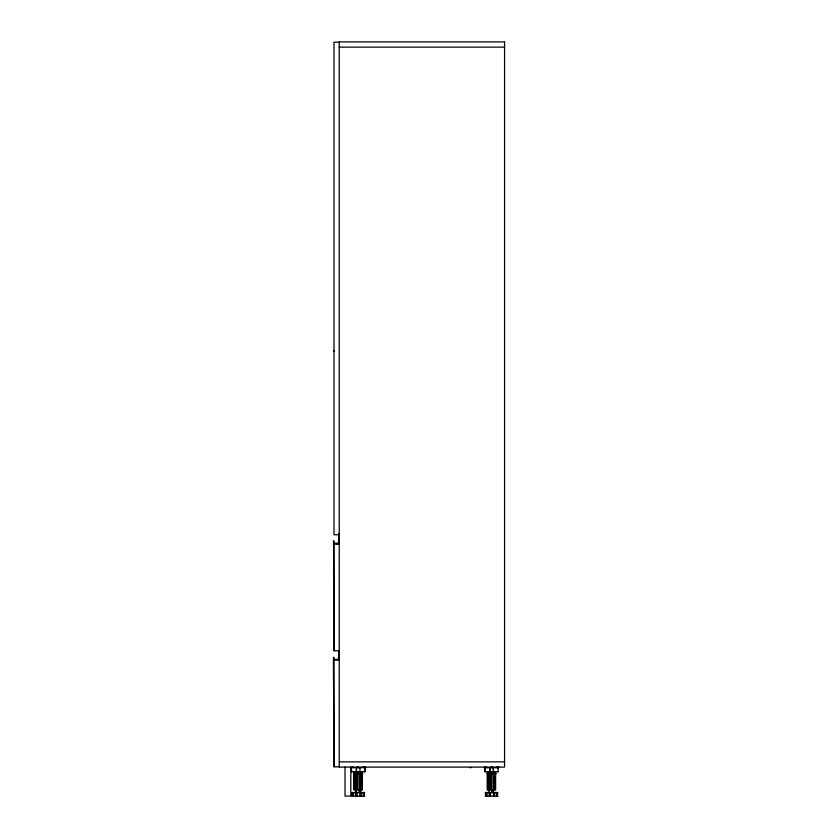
<?xml version="1.0" encoding="UTF-8"?>
<svg xmlns="http://www.w3.org/2000/svg" width="838" height="838" viewBox="0 0 838 838"><rect width="100%" height="100%" fill="white"/><g stroke="black" fill="none" stroke-linecap="round" stroke-linejoin="round"><path stroke-width="1.26" d="M336.467 544.019L339.222 543.768L338.887 533.534L338.646 543.15L334.111 543.275L333.629 540.709L333.43 544.197L339.233 544.019M338.961 651.21L338.646 659.317L334.111 659.422L333.629 657.264L333.43 660.197L339.233 660.051M352.128 792.769L352.107 796.1L352.012 792.769L355.626 792.769M352.829 796.1L352.829 792.769M355.333 771.808L355.333 774.144M356.663 771.808L356.663 789.721M358.036 771.808L358.036 789.721M359.607 789.721L359.607 774.144M359.659 773.589L359.659 771.808M360.989 771.808L360.989 789.721M361.147 796.1L361.147 792.769M361.796 789.721L361.838 771.808M361.88 774.144L361.88 773.589M362.068 774.144L362.068 773.589M362.194 774.144L362.194 773.589M363.336 796.1L363.336 792.769M484.951 771.808L484.951 767.65M485.548 792.769L485.548 796.1L485.453 792.769L488.983 792.769M495.625 771.808L495.625 789.721L487.412 789.721L487.412 774.144M487.412 771.808L487.412 789.721M487.957 774.144L487.957 773.589M488.617 771.808L488.617 789.721M488.774 773.589L488.774 771.808M489.884 771.808L489.884 767.65L489.947 789.721M493.09 773.589L493.09 771.808M494.42 789.721L494.42 771.808M495.352 773.589L495.352 771.808L495.31 789.721M496.766 796.1L496.766 792.769M490.817 767.65L490.859 767.095M360.717 791.564L360.895 789.721M488.784 792.497L489.025 790.643M355.427 792.497L355.804 789.721M492.891 792.497L493.456 789.721M333.44 540.96L334.111 543.275M333.44 657.474L334.111 659.422M491.592 767.65L491.812 767.095L492.44 767.65L492.095 767.095M365.085 767.65L365.337 767.095M498.767 767.095L498.526 767.65L484.27 767.65M338.604 543.223L338.688 533.879M338.72 651.356L338.961 660.051M364.216 767.65L364.886 767.095L364.813 767.65L364.289 767.095M497.049 767.65L498.327 767.095L497.51 767.65L497.72 767.095L498.39 767.65L498.055 767.095M338.489 659.454L338.688 651.503M352.955 767.095L350.829 767.65L365.588 767.65M339.233 42.193L334.006 42.193L334.006 534.738L339.233 534.738M339.233 47.117L504.57 47.117M333.566 544.501L334.006 650.77L339.233 650.77M339.233 761.868L504.57 761.868M333.43 660.574L334.006 766.801L339.233 766.801M469.762 767.671L470.925 767.671M351.447 771.808L364.97 771.808L364.97 767.65M498.16 771.808L484.877 771.808L484.877 767.65M353.709 773.589L362.655 773.589M487.15 773.589L495.897 773.589M353.709 774.144L362.655 774.144M487.15 774.144L495.897 774.144M351.876 792.497L364.729 792.497M485.307 792.497L497.929 792.497M357.669 792.769L355.878 792.769L355.878 796.1M359.334 792.769L364.289 792.769L364.289 796.1M490.984 792.769L489.319 792.769L489.319 796.1M492.775 792.769L497.5 792.769L497.5 796.1M351.876 796.1L364.729 796.1M485.307 796.1L497.929 796.1M487.894 767.65L484.511 767.095L485.244 767.65M496.651 767.095L497.803 767.65M363.21 767.095L364.362 767.65M494.776 773.589L495.426 774.144M358.894 767.65L357.386 767.095L358.255 767.65L358.036 767.095M333.461 660.344L333.974 660.051L334.006 766.801M485.192 767.65L484.72 767.095L485.527 767.65L485.527 767.095M358.088 789.721L360.015 792.497M355.438 789.721L356.716 792.497M484.636 767.095L484.783 767.65M498.097 767.65L498.097 771.808M497.227 792.769L497.227 796.1M494.577 792.769L494.577 796.1M494.2 771.808L494.2 789.721L491.518 792.497L491.466 771.808M493.771 792.769L493.771 796.1M493.582 792.769L493.582 796.1M493.037 771.808L493.09 789.721M490.492 792.769L490.492 796.1M490.104 771.808L490.104 789.721M489.811 792.769L489.811 796.1M487.999 771.808L487.999 789.721M486.888 792.769L486.888 796.1M486.26 792.769L486.26 796.1M364.656 767.65L364.656 771.808M363.797 792.769L363.797 796.1M362.383 771.808L362.383 789.721L353.982 789.721L353.982 771.808M362.11 771.808L362.068 789.721M361.922 771.808L361.88 789.721M361.649 771.808L361.607 789.721M360.759 771.808L360.759 789.721M360.33 792.769L360.33 796.1M360.151 792.769L360.151 796.1M359.984 767.65L359.952 771.808M359.607 771.808L359.659 789.721M357.061 792.769L357.061 796.1M356.517 789.721L356.443 767.65L356.412 771.808M356.37 792.769L356.37 796.1M355.186 771.808L355.186 789.721M354.558 771.808L354.558 789.721M354.296 771.808L354.296 789.721M354.034 771.808L354.034 774.144M353.458 792.769L353.458 796.1M351.51 767.65L351.51 771.808M350.829 767.095L350.829 796.1L345.036 796.1L345.036 767.095M334.1 350.682L334.1 351.248M334.006 544.019L334.006 650.77M487.726 774.144L487.726 789.721L487.685 771.808L487.726 774.144M493.393 767.65L493.393 771.808L493.425 767.65M495.08 774.144L495.08 789.721L495.049 771.808L495.08 774.144M504.57 41.9L339.233 41.9L339.233 767.095L504.57 767.095L504.57 41.9"/></g></svg>
